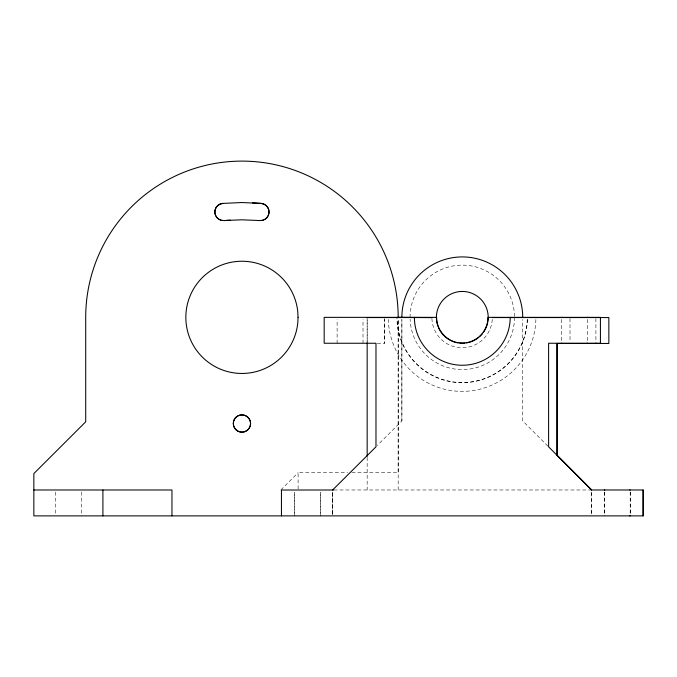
<?xml version="1.0" encoding="UTF-8"?>
<svg xmlns="http://www.w3.org/2000/svg" width="677" height="677" viewBox="0 0 677 677"><rect width="100%" height="100%" fill="white"/><g stroke="black" fill="none" stroke-linecap="round" stroke-linejoin="round"><path stroke-width="0.51" stroke-dasharray="3.38 2.54" d="M298.1 488.963L298.1 472.715L347.614 472.715M332.635 514.842L332.635 492.052M337.121 343.247L337.121 319.426M363.016 343.247L363.016 319.426M367.162 341.369L367.162 317.352L367.162 341.893M377.317 343.459L384.426 343.459L384.426 319.434M398.178 489.979L398.178 319.451M401.867 420.925L401.876 319.459L401.876 420.925L377.301 445.432M591.588 492.061L591.588 514.842L591.588 489.979L333.913 489.979M280.837 489.979L298.1 472.715M351.828 472.715L398.178 472.715L398.178 317.352M547.888 446.151L522.72 420.899L522.72 319.459M630.431 492.052L630.431 515.874M630.202 492.061L630.202 515.882M604.536 492.052L604.536 515.874M604.307 492.061L604.307 515.882M595.904 318.596L595.904 343.459M587.475 319.426L587.475 343.247M570.009 318.596L570.009 341.386M561.58 319.426L561.58 343.247M384.426 318.596L384.426 343.459M367.162 457.347L367.162 489.987M81.325 492.052L81.325 515.882M55.429 492.052L55.429 514.842M527.442 319.299A65.17 65.17 0 0 1 462.298 382.522A65.17 65.17 0 0 1 397.154 319.299M514.512 317.361A52.222 52.222 0 0 1 463.203 369.574A52.222 52.222 0 0 1 410.101 319.18M410.067 317.361A52.222 52.222 0 0 1 461.832 265.139A52.222 52.222 0 0 1 514.503 316.447M492.264 319.383A30.211 30.211 0 0 1 461.198 347.758A30.211 30.211 0 0 1 431.901 317.564M535.888 319.493A73.801 73.801 0 0 1 462.112 391.365A73.801 73.801 0 0 1 388.336 319.493M527.248 319.51A65.17 65.17 0 0 1 461.13 382.725A65.17 65.17 0 0 1 396.942 317.564M332.627 492.052L332.627 514.85L332.619 492.052M320.306 515.866L320.297 492.077L320.289 515.882M294.402 515.874L294.393 492.086L294.393 515.882"/><path stroke-width="1.02" d="M281.446 515.882L281.446 490.021L333.71 489.996M332.635 489.987L375.98 446.828L375.98 343.247L324.173 343.247L324.173 317.352L436.606 317.352A25.692 25.692 0 0 0 462.298 343.044A25.692 25.692 0 0 0 487.99 317.352L600.423 317.352L600.423 343.247L548.615 343.247L548.615 446.828L591.588 489.987L557.061 455.452L557.061 343.459L608.851 343.459L608.851 317.564L492.323 317.564M367.162 317.564L431.901 317.564L398.178 317.352A156.235 156.235 0 0 0 241.943 161.109A156.235 156.235 0 0 0 85.708 317.352L85.708 421.796L33.85 473.587L33.85 515.882L643.15 515.882L643.15 489.987L591.563 489.979L556.773 455.071M396.942 317.564L398.178 317.352M222.691 203.413L241.943 202.55L261.204 203.413A8.598 8.598 0 0 1 269.014 212.73A8.598 8.598 0 0 1 259.706 220.558L241.943 219.805L224.189 220.55A8.598 8.598 0 0 1 214.871 212.739A8.598 8.598 0 0 1 222.691 203.413A8.598 8.598 0 0 0 214.871 212.739A8.598 8.598 0 0 0 224.189 220.55L230.332 220.143M561.58 317.352L562.02 317.352M587.035 317.352L587.475 317.352M561.58 343.247L562.02 343.247M587.035 343.247L587.475 343.247M33.85 489.987L171.958 489.987L171.958 515.882M604.307 489.987L604.747 489.987M629.762 489.987L630.202 489.987M629.762 515.882L630.202 515.882M252.36 202.795L261.204 203.422A8.598 8.598 0 0 1 269.023 212.739A8.598 8.598 0 0 1 259.697 220.55M643.15 489.987L643.15 515.874M557.061 343.459L557.061 455.452M367.162 342.613L367.162 456.298M102.904 489.987L102.904 515.882M510.204 317.352A47.906 47.906 0 0 1 462.298 365.258A47.906 47.906 0 0 1 414.392 317.352M401.876 317.344A60.422 60.422 0 0 1 516.737 291.127L518.87 296.12A60.422 60.422 0 0 1 522.72 317.344M438.061 326.466A25.895 25.895 0 0 1 459.336 291.618A25.895 25.895 0 0 1 487.973 320.729M487.846 321.567A25.895 25.895 0 0 1 487.313 324.046M487.076 324.867A25.895 25.895 0 0 1 483.344 332.432M482.312 333.778A25.895 25.895 0 0 1 479.375 336.816M478.064 337.891A25.895 25.895 0 0 1 469.813 342.13M469 342.359A25.895 25.895 0 0 1 466.512 342.9M464.837 343.121A25.895 25.895 0 0 1 459.759 343.121M458.084 342.9A25.895 25.895 0 0 1 455.596 342.359M454.783 342.13A25.895 25.895 0 0 1 449.35 339.769M448.623 339.338A25.895 25.895 0 0 1 441.751 333.109M441.252 332.432A25.895 25.895 0 0 1 438.374 327.253M298.049 317.259L297.829 322.294A56.106 56.106 0 0 1 212.527 365.123A56.106 56.106 0 0 1 212.375 269.666A56.106 56.106 0 0 1 297.821 312.232L298.049 317.268M237.627 430.995A8.632 8.632 0 0 0 250.575 423.514A8.632 8.632 0 0 0 237.627 416.042A8.632 8.632 0 0 0 237.627 430.995A8.632 8.632 0 0 0 250.575 423.523A8.632 8.632 0 0 0 237.627 416.042A8.632 8.632 0 0 0 237.627 430.995"/></g></svg>
